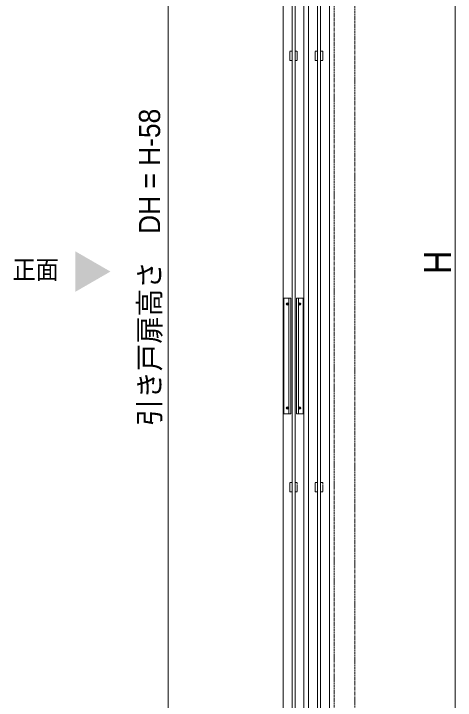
# Model space of a CAD drawing. Units: millimetres, scale not verified. Extents: x -6062 to 6062, y -3045 to 3045.
# Drawn here: x -926 to -163, y -1583 to -395 of the extents above; entities that cross this region are included whole.
import ezdxf
from ezdxf.enums import TextEntityAlignment as Align

# ---------------------------------------------------------------- set-up
doc = ezdxf.new("R2010")
doc.units = ezdxf.units.MM
doc.header["$LTSCALE"] = 20
doc.linetypes.add('DASHED1', pattern=[1.8, 1.2, -0.6])
doc.linetypes.add('DOUBLE_CHAIN1', pattern=[8.8, 5, -1, 0.6, -0.6, 0.6, -1])
for name, color, linetype, lineweight in [('0-0_2寸法-3', 7, 'Continuous', 9), ('0-1_3一般', 7, 'Continuous', 9), ('0-3_2寸法-1', 7, 'Continuous', 9)]:
    doc.layers.add(name, color=color, linetype=linetype, lineweight=lineweight)
doc.styles.add('ＭＳ ゴシック', font='')
doc.styles.add('ＭＳ Ｐゴシック', font='')
doc.styles.get('ＭＳ ゴシック').set_extended_font_data('MS Gothic')
doc.styles.get('ＭＳ Ｐゴシック').set_extended_font_data('MS PGothic')

# ---------------------------------------------------------------- blocks, each defined once
blk = doc.blocks.new('グループ')
at = {"layer": '0-1_3一般'}
for p, q in [((25355.3, 7000), (29498.8, 7000)), ((25496.5, -40000), (29309.3, -40000))]:
    blk.add_line(p, q, dxfattribs=at)
blk = doc.blocks.new('グループ-2')
at = {"layer": '0-1_3一般'}
for p, q in [((27429.3, -39680), (27429.3, 6100)), ((27429.3, 6100), (28149.3, 6100)), ((28149.3, 6100), (28149.3, -39680)), ((27429.3, 5800), (28149.3, 5800)), ((28149.3, -39680), (27429.3, -39680))]:
    blk.add_line(p, q, dxfattribs=at)
blk = doc.blocks.new('グループ-3')
at = {"layer": '0-1_3一般'}
for p, q in [((27739.3, 5580), (27839.3, 5580)), ((27739.3, -39220), (27739.3, 5580)), ((27839.3, 5580), (27839.3, -39220)), ((27839.3, -39220), (27739.3, -39220))]:
    blk.add_line(p, q, dxfattribs=at)
blk = doc.blocks.new('グループ-8')
at = {"layer": '0-1_3一般'}
blk.add_line((26549.3, 5800), (27269.3, 5800), dxfattribs=at)
blk.add_lwpolyline([(26549.3, 6100), (27269.3, 6100), (27269.3, -39680), (26549.3, -39680)], close=True, dxfattribs=at)
blk = doc.blocks.new('グループ-10')
at = {"layer": '0-1_3一般'}
for p, q in [((26572.3, -17760), (26572.3, -21720)), ((26742.3, -21740), (26742.3, -17740)), ((27076.3, -17740), (27076.3, -21740)), ((27246.3, -21720), (27246.3, -17760)), ((26648.3, -17940), (26736.3, -17940)), ((26692.3, -17984), (26692.3, -17896)), ((27082.3, -17940), (27170.3, -17940)), ((27126.3, -17896), (27126.3, -17984)), ((26648.3, -21540), (26736.3, -21540)), ((26692.3, -21584), (26692.3, -21496)), ((27082.3, -21540), (27170.3, -21540)), ((27126.3, -21496), (27126.3, -21584))]:
    blk.add_line(p, q, dxfattribs=at)
for points in [[(26592.3, -21740), (26812.3, -21740), (26812.3, -17740), (26592.3, -17740)], [(27226.3, -17740), (27006.3, -17740), (27006.3, -21740), (27226.3, -21740)]]:
    blk.add_lwpolyline(points, dxfattribs=at)
for centre in [(26692.3, -17940), (27126.3, -17940), (26692.3, -21540), (27126.3, -21540)]:
    blk.add_circle(centre, 40, dxfattribs=at)
for centre, start, end in [((26592.3, -17760), 135, 180), ((26592.3, -17760), 90, 135), ((27226.3, -17760), 45, 90), ((27226.3, -17760), 0, 45), ((26592.3, -21720), 180, 225), ((26592.3, -21720), 225, 270), ((27226.3, -21720), 270, 315), ((27226.3, -21720), 315, 0)]:
    blk.add_arc(centre, 20, start, end, dxfattribs=at)
blk = doc.blocks.new('グループ-14')
at = {"layer": '0-1_3一般'}
blk.add_lwpolyline([(26959.3, 5580), (26959.3, -39220), (26859.3, -39220), (26859.3, 5580)], close=True, dxfattribs=at)
blk = doc.blocks.new('グループ-24')
at = {"layer": '0-1_3一般', "linetype": 'DOUBLE_CHAIN1'}
for p, q in [((28309.3, -40000), (28309.3, 7000)), ((29029.3, 7000), (29029.3, -40000))]:
    blk.add_line(p, q, dxfattribs=at)
at = {"layer": '0-1_3一般', "linetype": 'DASHED1'}
for points in [[(26779.3, -9200), (26859.3, -9200), (26859.3, -9520), (26779.3, -9520)], [(26959.3, -9200), (27039.3, -9200), (27039.3, -9520), (26959.3, -9520)], [(27659.3, -9200), (27739.3, -9200), (27739.3, -9520), (27659.3, -9520)], [(27839.3, -9200), (27919.3, -9200), (27919.3, -9520), (27839.3, -9520)], [(26779.3, -24120), (26859.3, -24120), (26859.3, -24440), (26779.3, -24440)], [(26959.3, -24120), (27039.3, -24120), (27039.3, -24440), (26959.3, -24440)], [(27659.3, -24120), (27739.3, -24120), (27739.3, -24440), (27659.3, -24440)], [(27839.3, -24120), (27919.3, -24120), (27919.3, -24440), (27839.3, -24440)]]:
    blk.add_lwpolyline(points, close=True, dxfattribs=at)
at = {"layer": '0-1_3一般'}
for name in ['グループ-8', 'グループ-2', 'グループ-14', 'グループ-3', 'グループ-10']:
    blk.add_blockref(name, (0, 0), dxfattribs=at)
blk = doc.blocks.new('グループ-25')
at = {"layer": '0-1_3一般'}
for name in ['グループ', 'グループ-24']:
    blk.add_blockref(name, (0, 0), dxfattribs=at)

msp = doc.modelspace()

# ---------------------------------------------------------------- linework, layer by layer
at = {"layer": '0-0_2寸法-3'}
msp.add_solid([(-819.28, -805.93), (-758.54, -841), (-819.28, -876.07)], dxfattribs=at)
at = {"layer": '0-3_2寸法-1'}
for p, q in [((-162.56, -1987.29), (-162.56, 337.29)), ((-658.54, 292.29), (-658.54, -1974.29))]:
    msp.add_line(p, q, dxfattribs=at)

# ---------------------------------------------------------------- block references
at = {"layer": '0-1_3一般', "xscale": 0.05, "yscale": 0.05}
msp.add_blockref('グループ-25', (-1787.5, 0), dxfattribs=at)

# ---------------------------------------------------------------- texts
at = {"layer": '0-0_2寸法-3', "style": 'ＭＳ ゴシック', "width": 0.9}
msp.add_text('正面', height=32.55, dxfattribs=at).set_placement((-927.76, -863.78), align=Align.BOTTOM_LEFT)
at = {"layer": '0-3_2寸法-1', "style": 'ＭＳ Ｐゴシック'}
for s, height, width, p in [('引き戸扉高さ\u3000DH = H-58', 36.66, 0.95, (-661.65, -1108.43)), ('H', 47.17, 0.9, (-155.49, -845.25))]:
    msp.add_text(s, height=height, rotation=90, dxfattribs=dict(at, width=width)).set_placement(p, align=Align.BOTTOM_LEFT)

doc.saveas('drawing.dxf')
